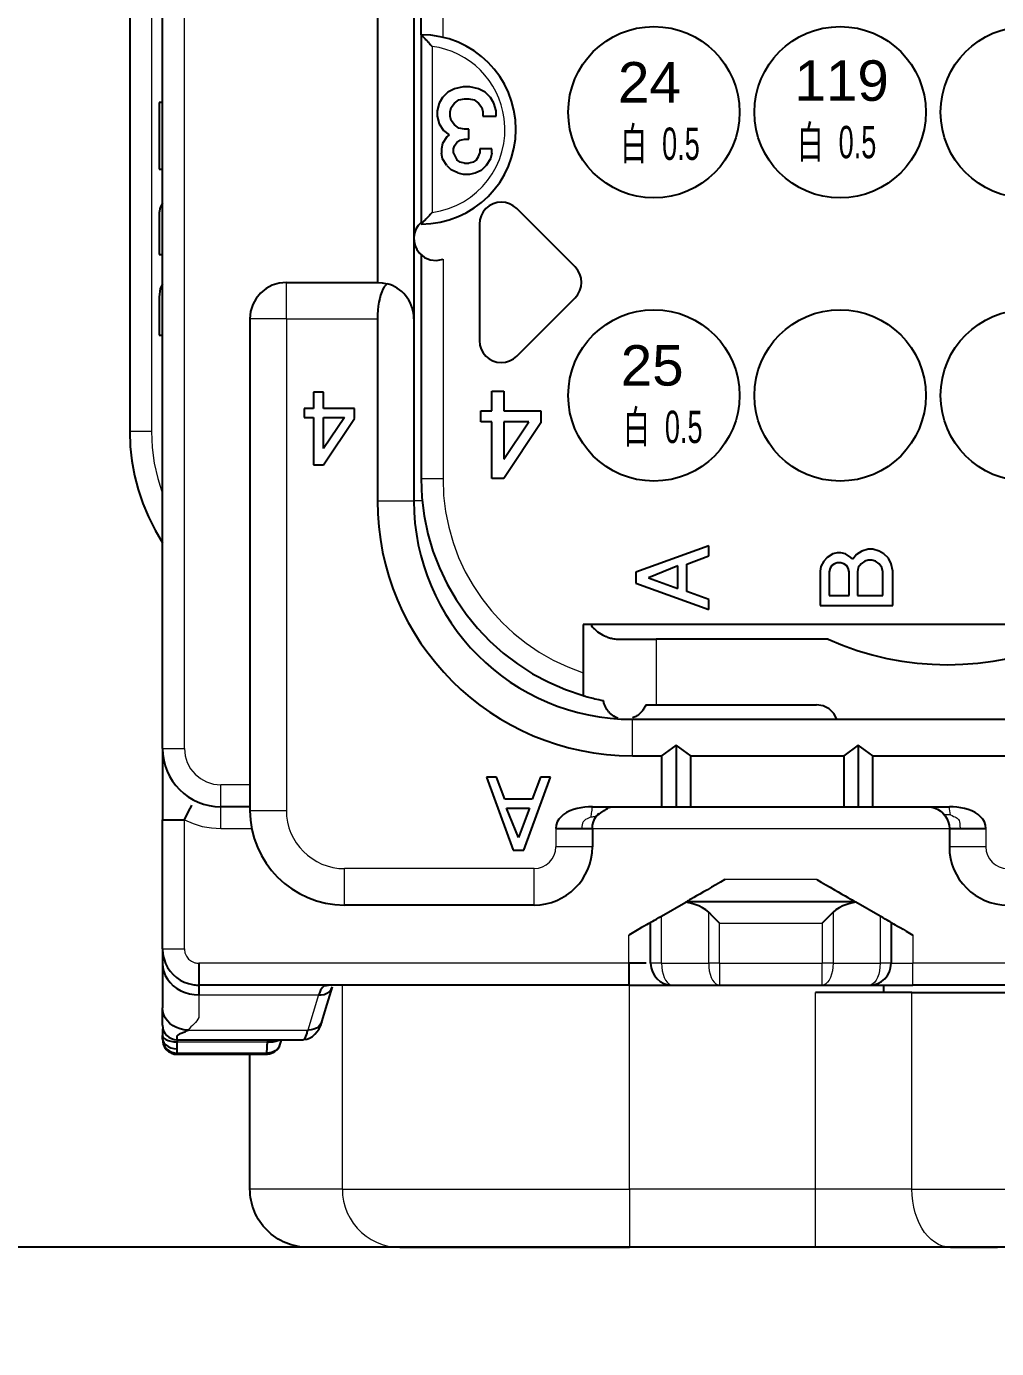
# Model space of a CAD drawing. Header units: millimetres. Extents: x 62 to 1873, y 998 to 1938.
# Drawn here: x 297.61 to 321.58, y 1749.59 to 1782.26 of the extents above; entities that cross this region are included whole.
import ezdxf

# ---------------------------------------------------------------- set-up
doc = ezdxf.new("R2010")
doc.units = ezdxf.units.MM
doc.layers.add('AM60', color=3, linetype='Continuous', lineweight=25)
doc.layers.add('AM_6', color=3, linetype='Continuous', lineweight=25)
doc.layers.add('线色线径', color=1, linetype='Continuous')
doc.styles.get("Standard").update_dxf_attribs({"font": 'arial.ttf'})
doc.dimstyles.new('ISO-25', dxfattribs={"dimtxt": 2.5, "dimasz": 2.5, "dimexe": 1.25, "dimexo": 0.625, "dimtad": 1, "dimtxsty": 'Standard', "dimcen": 2.5, "dimadec": 0, "dimazin": 0, "dimtfac": 1, "dimtmove": 0, "dimatfit": 3, "dimfxl": 1, "dimarcsym": 0})

# ---------------------------------------------------------------- blocks, each defined once
blk = doc.blocks.new('*U15')
blk.add_circle((0, 0), 2.117)
blk = doc.blocks.new('*U16')
at = {"layer": 'AM_6', "color": 0, "linetype": 'ByBlock', "lineweight": -2, "transparency": 16777216}
for p in [(0, 21), (4.6, 21), (9.2, 21), (13.8, 21), (18.4, 21), (23, 21), (0, 14), (4.6, 14), (9.2, 14), (13.8, 14), (18.4, 14), (23, 14), (0, 7), (4.6, 7), (9.2, 7), (13.8, 7), (18.4, 7), (23, 7), (0, 0), (4.6, 0), (9.2, 0), (13.8, 0), (18.4, 0), (23, 0)]:
    blk.add_blockref('*U15', p, dxfattribs=at)
blk = doc.blocks.new('A$C4F331E43')
at = {"layer": 'AM_6', "lineweight": 25}
for points in [[(0.81, 12.33), (0.81, 50.49)], [(0, 42.66), (0, 20.16)], [(7.2, 29.97), (7.2, 32.13)], [(7.02, 31.77), (7.02, 22.95)], [(6.12, 30.87), (6.12, 23.85)], [(7.2, 25.29), (7.439, 25.302), (7.672, 25.338), (7.896, 25.395), (8.111, 25.474), (8.315, 25.572), (8.508, 25.69), (8.688, 25.824), (8.855, 25.975), (9.006, 26.142), (9.14, 26.322), (9.258, 26.515), (9.356, 26.719), (9.435, 26.934), (9.492, 27.158), (9.528, 27.391), (9.54, 27.63), (9.528, 27.869), (9.492, 28.102), (9.435, 28.326), (9.356, 28.541), (9.258, 28.745), (9.14, 28.938), (9.006, 29.118), (8.855, 29.285), (8.688, 29.436), (8.508, 29.57), (8.315, 29.688), (8.111, 29.786), (7.896, 29.865), (7.672, 29.922), (7.439, 29.958), (7.2, 29.97)], [(7.2, 29.97), (7.208, 29.962), (7.217, 29.953), (7.23, 29.94), (7.237, 29.933), (7.244, 29.925), (7.253, 29.917), (7.261, 29.908), (7.27, 29.899), (7.279, 29.889), (7.289, 29.879), (7.299, 29.869), (7.319, 29.848), (7.34, 29.826), (7.351, 29.814), (7.361, 29.803), (7.372, 29.791), (7.383, 29.779), (7.405, 29.756), (7.426, 29.731), (7.448, 29.707), (7.47, 29.682)], [(7.2, 29.97), (7.2, 25.29)], [(0.81, 28.293), (0.726, 28.293)], [(0.726, 28.293), (0.726, 26.645)], [(0.726, 26.645), (0.81, 26.645)], [(9.562, 25.672), (9.477, 25.741), (9.383, 25.79), (9.283, 25.82), (9.18, 25.83), (9.077, 25.82), (8.977, 25.79), (8.883, 25.741), (8.798, 25.672), (8.731, 25.59), (8.681, 25.497), (8.65, 25.396), (8.64, 25.29)], [(0.753, 25.7), (0.726, 25.565)], [(0.726, 25.565), (0.726, 24.54)], [(0.81, 25.814), (0.753, 25.7)], [(7.47, 25.578), (7.448, 25.553), (7.426, 25.529), (7.405, 25.504), (7.383, 25.481), (7.372, 25.469), (7.361, 25.457), (7.351, 25.446), (7.34, 25.434), (7.319, 25.412), (7.299, 25.391), (7.289, 25.381), (7.279, 25.371), (7.27, 25.361), (7.261, 25.352), (7.253, 25.343), (7.244, 25.335), (7.237, 25.327), (7.23, 25.32), (7.217, 25.307), (7.208, 25.298), (7.201, 25.291)], [(11.002, 24.232), (9.562, 25.672)], [(7.2, 25.332), (7.126, 25.252), (7.072, 25.161), (7.036, 25.062), (7.021, 24.96), (7.025, 24.857), (7.049, 24.755), (7.093, 24.658), (7.157, 24.57), (7.281, 24.468), (7.426, 24.407), (7.582, 24.39), (7.74, 24.421)], [(8.64, 25.29), (8.64, 22.41)], [(0.726, 24.54), (0.81, 24.54)], [(7.2, 24.528), (7.2, 18.99)], [(11.002, 23.468), (11.071, 23.553), (11.12, 23.647), (11.15, 23.747), (11.16, 23.85), (11.15, 23.953), (11.12, 24.053), (11.071, 24.147), (11.002, 24.232)], [(0.753, 23.702), (0.726, 23.486)], [(0.81, 23.816), (0.753, 23.702)], [(3.87, 23.85), (3.689, 23.832), (3.52, 23.779), (3.367, 23.696), (3.234, 23.586), (3.124, 23.453), (3.041, 23.3), (2.988, 23.131), (2.97, 22.95)], [(3.87, 23.85), (6.12, 23.85)], [(6.12, 23.85), (6.241, 23.842), (6.36, 23.817)], [(6.36, 23.817), (6.324, 23.783), (6.289, 23.737), (6.256, 23.68), (6.226, 23.613), (6.199, 23.536), (6.176, 23.452), (6.156, 23.36), (6.14, 23.263), (6.129, 23.161), (6.122, 23.056), (6.12, 22.95)], [(7.02, 22.95), (7.017, 23.019), (7.009, 23.087), (6.996, 23.155), (6.978, 23.221), (6.955, 23.286), (6.927, 23.349), (6.894, 23.409), (6.857, 23.467), (6.815, 23.522), (6.769, 23.573), (6.72, 23.621), (6.667, 23.665), (6.61, 23.705), (6.551, 23.74), (6.49, 23.771), (6.426, 23.796), (6.36, 23.817)], [(0.726, 23.486), (0.726, 22.541)], [(9.562, 22.028), (11.002, 23.468)], [(2.97, 22.95), (2.97, 10.8)], [(6.12, 22.95), (6.12, 18.45)], [(7.02, 22.95), (7.02, 18.45)], [(0.726, 22.541), (0.81, 22.541)], [(8.64, 22.41), (8.651, 22.301), (8.682, 22.2), (8.732, 22.108), (8.798, 22.028), (8.878, 21.962), (8.97, 21.912), (9.071, 21.881), (9.18, 21.87), (9.286, 21.88), (9.387, 21.911), (9.48, 21.961), (9.562, 22.028)], [(4.539, 21.137), (4.539, 20.732)], [(4.787, 21.137), (4.539, 21.137)], [(4.787, 20.732), (4.787, 21.137)], [(4.539, 20.732), (4.314, 20.732)], [(4.314, 20.732), (4.314, 20.507)], [(5.552, 20.732), (4.787, 20.732)], [(5.552, 20.485), (5.552, 20.732)], [(4.314, 20.507), (4.539, 20.507)], [(4.539, 20.507), (4.539, 19.337)], [(4.787, 20.507), (5.304, 20.507)], [(4.787, 19.742), (4.787, 20.507)], [(5.304, 20.507), (4.787, 19.742)], [(4.787, 19.337), (5.552, 20.485)], [(0, 20.16), (0.013, 19.796), (0.052, 19.435), (0.117, 19.079), (0.207, 18.729), (0.322, 18.387), (0.462, 18.053), (0.625, 17.729), (0.812, 17.416)], [(4.539, 19.337), (4.787, 19.337)], [(7.2, 18.99), (7.219, 18.53), (7.275, 18.078), (7.366, 17.637), (7.492, 17.208), (7.651, 16.792), (7.841, 16.393), (8.062, 16.01), (8.312, 15.647), (8.59, 15.305), (8.894, 14.985), (9.224, 14.689), (9.577, 14.42), (9.954, 14.178), (10.351, 13.966), (10.769, 13.785), (11.205, 13.637)], [(6.12, 18.45), (6.128, 18.126), (6.153, 17.806), (6.193, 17.491), (6.248, 17.18), (6.318, 16.876), (6.403, 16.577), (6.502, 16.284), (6.615, 15.998), (6.741, 15.719), (6.88, 15.447), (7.032, 15.183), (7.196, 14.928), (7.372, 14.681), (7.559, 14.443), (7.757, 14.214), (7.965, 13.995), (8.184, 13.787), (8.413, 13.589), (8.651, 13.402), (8.898, 13.226), (9.153, 13.062), (9.417, 12.91), (9.689, 12.771), (9.968, 12.645), (10.254, 12.532), (10.547, 12.433), (10.846, 12.348), (11.15, 12.278), (11.461, 12.223), (11.776, 12.183), (12.096, 12.158), (12.42, 12.15)], [(7.02, 18.45), (7.027, 18.172), (7.048, 17.898), (7.082, 17.628), (7.13, 17.362), (7.19, 17.1), (7.263, 16.844), (7.348, 16.593), (7.444, 16.348), (7.553, 16.109), (7.672, 15.876), (7.802, 15.65), (7.942, 15.431), (8.093, 15.219), (8.253, 15.015), (8.423, 14.819), (8.602, 14.632), (8.789, 14.453), (8.985, 14.283), (9.189, 14.123), (9.401, 13.972), (9.62, 13.832), (9.846, 13.702), (10.079, 13.583), (10.318, 13.474), (10.563, 13.378), (10.814, 13.293), (11.07, 13.22), (11.332, 13.16), (11.598, 13.112), (11.868, 13.078), (12.142, 13.057), (12.42, 13.05)], [(11.205, 15.39), (11.205, 14.202)], [(24.03, 15.39), (11.205, 15.39)], [(11.398, 15.39), (11.398, 15.374)], [(11.398, 15.374), (11.426, 15.34), (11.456, 15.307), (11.472, 15.291), (11.488, 15.275), (11.505, 15.259), (11.522, 15.244), (11.559, 15.215), (11.598, 15.186), (11.639, 15.16), (11.682, 15.135), (11.728, 15.113), (11.775, 15.093), (11.8, 15.083), (11.825, 15.075), (11.851, 15.067), (11.877, 15.059), (11.904, 15.053), (11.931, 15.047), (11.959, 15.042), (11.988, 15.038), (12.016, 15.034), (12.046, 15.032), (12.075, 15.031), (12.105, 15.03)], [(12.105, 15.03), (12.273, 15.03), (12.449, 15.03), (12.631, 15.03), (12.817, 15.03), (13.005, 15.03)], [(17.26, 15.03), (13.005, 15.03)], [(17.26, 15.03), (17.614, 14.882), (17.974, 14.754), (18.339, 14.646), (18.707, 14.557), (19.079, 14.489), (19.453, 14.439), (19.829, 14.41), (20.205, 14.4), (20.581, 14.41), (20.957, 14.439), (21.331, 14.489), (21.703, 14.557), (22.072, 14.646), (22.436, 14.754), (22.796, 14.882), (23.15, 15.03)], [(11.205, 14.202), (11.205, 14.175), (11.205, 14.148), (11.205, 14.121), (11.205, 14.094), (11.205, 14.068), (11.205, 14.041), (11.205, 14.015), (11.205, 13.99), (11.205, 13.965), (11.205, 13.94), (11.205, 13.916), (11.205, 13.893), (11.205, 13.87), (11.205, 13.848), (11.205, 13.827), (11.205, 13.807), (11.205, 13.788), (11.205, 13.769), (11.205, 13.752), (11.205, 13.735), (11.205, 13.72), (11.205, 13.706), (11.205, 13.693), (11.205, 13.682), (11.205, 13.671), (11.205, 13.662), (11.205, 13.655), (11.205, 13.643)], [(11.205, 13.637), (11.213, 13.634), (11.224, 13.631), (11.238, 13.627), (11.247, 13.625), (11.257, 13.622), (11.267, 13.619), (11.279, 13.616), (11.305, 13.608), (11.336, 13.6), (11.369, 13.591), (11.407, 13.582), (11.448, 13.571), (11.493, 13.56), (11.542, 13.549), (11.593, 13.538), (11.648, 13.526), (11.705, 13.514)], [(12.069, 13.078), (12.037, 13.089), (12.018, 13.098), (12, 13.106), (11.963, 13.126), (11.928, 13.149), (11.895, 13.174), (11.864, 13.202), (11.851, 13.216), (11.838, 13.229), (11.826, 13.244), (11.814, 13.259), (11.791, 13.29), (11.77, 13.324), (11.752, 13.359), (11.736, 13.396), (11.729, 13.416), (11.723, 13.436), (11.717, 13.456), (11.712, 13.477), (11.708, 13.496), (11.705, 13.514)], [(12.749, 13.41), (12.741, 13.387), (12.731, 13.365), (12.72, 13.343), (12.709, 13.322), (12.696, 13.301), (12.683, 13.281), (12.669, 13.262), (12.654, 13.243), (12.638, 13.225), (12.621, 13.208), (12.604, 13.191), (12.586, 13.175), (12.567, 13.16), (12.548, 13.146), (12.528, 13.133), (12.508, 13.121), (12.487, 13.11), (12.466, 13.1), (12.425, 13.083)], [(12.749, 13.41), (12.877, 13.41), (13.005, 13.41)], [(13.005, 13.41), (16.965, 13.41)], [(17.474, 13.05), (17.395, 13.197), (17.277, 13.311), (17.13, 13.384), (16.965, 13.41)], [(12.42, 13.05), (50.04, 13.05)], [(0.81, 12.33), (0.817, 12.183), (0.839, 12.04), (0.875, 11.902), (0.923, 11.769), (0.984, 11.644), (1.056, 11.525), (1.139, 11.414), (1.232, 11.312), (1.334, 11.219), (1.445, 11.136), (1.564, 11.064), (1.689, 11.003), (1.822, 10.955), (1.96, 10.919), (2.103, 10.897), (2.25, 10.89)], [(0.81, 12.33), (0.81, 12.321), (0.81, 12.295), (0.81, 12.253), (0.81, 12.196), (0.81, 12.125), (0.81, 12.043), (0.81, 11.95), (0.81, 11.847), (0.81, 11.735), (0.81, 11.617), (0.81, 11.493), (0.81, 11.364), (0.81, 11.232), (0.81, 11.098), (0.81, 10.963), (0.81, 10.829), (0.81, 10.696), (0.81, 10.566)], [(12.42, 12.15), (13.14, 12.15)], [(13.5, 12.412), (13.14, 12.15)], [(13.14, 12.15), (13.14, 10.89)], [(13.86, 12.15), (13.5, 12.412)], [(13.5, 12.412), (13.5, 10.89)], [(13.86, 12.15), (17.64, 12.15)], [(13.86, 10.89), (13.86, 12.15)], [(18, 12.412), (17.64, 12.15)], [(17.64, 12.15), (17.64, 10.89)], [(18.36, 12.15), (18, 12.412)], [(18, 12.412), (18, 10.89)], [(18.36, 10.89), (18.36, 12.15)], [(18.36, 12.15), (26.64, 12.15)], [(9.065, 11.618), (8.817, 11.618)], [(8.817, 11.618), (9.47, 9.818)], [(9.267, 11.078), (9.065, 11.618)], [(9.74, 9.818), (10.392, 11.618)], [(10.145, 11.618), (9.942, 11.078)], [(10.392, 11.618), (10.145, 11.618)], [(1.35, 10.566), (1.388, 10.642), (1.426, 10.715), (1.461, 10.785), (1.494, 10.849), (1.524, 10.906), (1.536, 10.931)], [(1.591, 11.039), (1.595, 11.047)], [(2.97, 10.89), (2.25, 10.89)], [(2.97, 10.8), (2.982, 10.561), (3.018, 10.328), (3.075, 10.104), (3.154, 9.889), (3.252, 9.685), (3.37, 9.492), (3.504, 9.312), (3.655, 9.145), (3.822, 8.994), (4.002, 8.86), (4.195, 8.742), (4.399, 8.644), (4.614, 8.565), (4.838, 8.508), (5.071, 8.472), (5.31, 8.46)], [(9.942, 11.078), (9.267, 11.078)], [(9.312, 10.853), (9.875, 10.853)], [(9.605, 10.133), (9.312, 10.853)], [(9.875, 10.853), (9.605, 10.133)], [(11.43, 10.89), (11.338, 10.887), (11.244, 10.879), (11.149, 10.865), (11.055, 10.845), (10.963, 10.818), (10.876, 10.785), (10.794, 10.745), (10.721, 10.698), (10.657, 10.644), (10.604, 10.582), (10.564, 10.513), (10.539, 10.436), (10.53, 10.35)], [(11.43, 10.89), (13.14, 10.89)], [(11.553, 10.676), (11.636, 10.737), (11.722, 10.796), (11.74, 10.807), (11.758, 10.819), (11.772, 10.828), (11.787, 10.836), (11.799, 10.843), (11.809, 10.848), (11.816, 10.851)], [(11.783, 10.857), (11.875, 10.882), (11.97, 10.89)], [(13.14, 10.89), (13.5, 10.89)], [(13.5, 10.89), (13.86, 10.89)], [(13.86, 10.89), (17.64, 10.89)], [(17.64, 10.89), (18, 10.89)], [(18, 10.89), (18.36, 10.89)], [(18.36, 10.89), (20.25, 10.89)], [(19.71, 10.89), (19.794, 10.883), (19.877, 10.864), (19.955, 10.831), (20.027, 10.787), (20.092, 10.732)], [(21.15, 10.35), (21.141, 10.436), (21.116, 10.513), (21.076, 10.582), (21.023, 10.644), (20.959, 10.698), (20.886, 10.745), (20.804, 10.785), (20.717, 10.818), (20.625, 10.845), (20.531, 10.865), (20.436, 10.879), (20.342, 10.887), (20.25, 10.89)], [(0.81, 10.566), (0.834, 10.566), (0.865, 10.566), (0.911, 10.566), (0.948, 10.566), (0.99, 10.566), (1.036, 10.566), (1.112, 10.566), (1.191, 10.566), (1.272, 10.566), (1.35, 10.566)], [(0.81, 7.38), (0.81, 10.566)], [(11.43, 10.35), (11.437, 10.434), (11.456, 10.517), (11.489, 10.595), (11.533, 10.667), (11.588, 10.732)], [(20.092, 10.732), (20.147, 10.667), (20.191, 10.595), (20.224, 10.517), (20.243, 10.434), (20.25, 10.35)], [(10.53, 10.35), (10.631, 10.35), (10.73, 10.35), (10.827, 10.35), (10.921, 10.35), (11.009, 10.35), (11.091, 10.35), (11.166, 10.35)], [(11.166, 10.35), (11.234, 10.35), (11.292, 10.35), (11.341, 10.35), (11.379, 10.35), (11.407, 10.35), (11.424, 10.35)], [(11.43, 10.35), (11.43, 9.9)], [(20.25, 10.35), (20.273, 10.35), (20.3, 10.35), (20.339, 10.35), (20.388, 10.35), (20.446, 10.35), (20.514, 10.35)], [(20.25, 10.35), (20.25, 9.9)], [(20.514, 10.35), (20.589, 10.35), (20.671, 10.35), (20.76, 10.35), (20.853, 10.35), (20.95, 10.35), (21.049, 10.35), (21.15, 10.35)], [(9.47, 9.818), (9.74, 9.818)], [(9.99, 8.46), (10.137, 8.467), (10.28, 8.489), (10.418, 8.525), (10.551, 8.573), (10.676, 8.634), (10.795, 8.706), (10.906, 8.789), (11.008, 8.882), (11.101, 8.984), (11.184, 9.095), (11.256, 9.214), (11.317, 9.339), (11.365, 9.472), (11.401, 9.61), (11.423, 9.753), (11.43, 9.9)], [(20.25, 9.9), (20.257, 9.753), (20.279, 9.61), (20.315, 9.472), (20.363, 9.339), (20.424, 9.214), (20.496, 9.095), (20.579, 8.984), (20.672, 8.882), (20.774, 8.789), (20.885, 8.706), (21.004, 8.634), (21.13, 8.573), (21.262, 8.525), (21.4, 8.489), (21.543, 8.467), (21.69, 8.46)], [(14.705, 9.09), (14.593, 9.025), (14.481, 8.961), (14.374, 8.899), (14.271, 8.839), (14.174, 8.783), (14.085, 8.732), (14.005, 8.686), (13.936, 8.646), (13.877, 8.612), (13.831, 8.585), (13.797, 8.566), (13.777, 8.554)], [(16.975, 9.09), (17.087, 9.025), (17.199, 8.961), (17.306, 8.899), (17.409, 8.839), (17.506, 8.783), (17.595, 8.732), (17.675, 8.686), (17.744, 8.646), (17.803, 8.612), (17.849, 8.585), (17.883, 8.566), (17.903, 8.554)], [(13.14, 8.186), (13.738, 8.531)], [(13.738, 8.531), (13.762, 8.545), (13.77, 8.55)], [(14.304, 8.28), (14.236, 8.339), (14.155, 8.392), (14.064, 8.438), (13.962, 8.477), (13.853, 8.509), (13.738, 8.531)], [(13.77, 8.55), (17.91, 8.55)], [(17.942, 8.531), (17.827, 8.509), (17.718, 8.477), (17.616, 8.438), (17.525, 8.392), (17.444, 8.339), (17.376, 8.28)], [(17.942, 8.531), (17.918, 8.545), (17.91, 8.55)], [(18.54, 8.186), (17.942, 8.531)], [(9.99, 8.46), (5.31, 8.46)], [(12.87, 8.03), (12.894, 8.044), (12.923, 8.061), (12.964, 8.085), (13.014, 8.114), (13.073, 8.148), (13.14, 8.186)], [(14.304, 8.28), (14.389, 8.195), (14.48, 8.104), (14.574, 8.01)], [(17.376, 8.28), (17.291, 8.195), (17.2, 8.104), (17.106, 8.01)], [(18.81, 8.03), (18.786, 8.044), (18.757, 8.061), (18.716, 8.085), (18.666, 8.114), (18.607, 8.148), (18.54, 8.186)], [(12.87, 8.03), (12.844, 8.015), (12.811, 7.996), (12.767, 7.971), (12.712, 7.939), (12.647, 7.902), (12.575, 7.86), (12.497, 7.815), (12.414, 7.767), (12.33, 7.719)], [(12.87, 7.02), (12.87, 8.03)], [(18.81, 8.03), (18.836, 8.015), (18.869, 7.996), (18.913, 7.971), (18.968, 7.939), (19.033, 7.902), (19.105, 7.86), (19.183, 7.815), (19.266, 7.767), (19.35, 7.719)], [(18.81, 8.03), (18.81, 7.02)], [(0.81, 7.38), (0.81, 7.352), (0.812, 7.324), (0.814, 7.295), (0.817, 7.267), (0.829, 7.194), (0.848, 7.122), (0.886, 7.018), (0.937, 6.919), (1, 6.827), (1.074, 6.744), (1.157, 6.67), (1.249, 6.607), (1.348, 6.556), (1.452, 6.518), (1.517, 6.501), (1.583, 6.489), (1.615, 6.485), (1.646, 6.482), (1.678, 6.481), (1.71, 6.48)], [(0.81, 7.38), (0.81, 7.359), (0.81, 7.33), (0.81, 7.288), (0.81, 7.234), (0.81, 7.168), (0.81, 7.091), (0.81, 7.056), (0.81, 7.018)], [(0.81, 7.018), (0.81, 6.758), (0.81, 6.498), (0.81, 6.451), (0.81, 6.396), (0.81, 6.335), (0.81, 6.268), (0.81, 6.198), (0.81, 6.126), (0.81, 6.054), (0.81, 5.984), (0.81, 5.917)], [(0.81, 7.018), (0.818, 6.917), (0.841, 6.817), (0.879, 6.72), (0.931, 6.629), (0.996, 6.544), (1.074, 6.467), (1.162, 6.4), (1.26, 6.343), (1.366, 6.298), (1.477, 6.265), (1.593, 6.246), (1.71, 6.239)], [(1.71, 7.02), (1.71, 6.942), (1.71, 6.861), (1.71, 6.782), (1.71, 6.706), (1.71, 6.638), (1.71, 6.581), (1.71, 6.535), (1.71, 6.504), (1.71, 6.486)], [(12.33, 7.02), (12.33, 6.942), (12.33, 6.861), (12.33, 6.782), (12.33, 6.706), (12.33, 6.66), (12.33, 6.618), (12.33, 6.581), (12.33, 6.535), (12.33, 6.504), (12.33, 6.486)], [(12.76, 7.02), (12.712, 7.02), (12.647, 7.02), (12.575, 7.02), (12.497, 7.02), (12.414, 7.02), (12.33, 7.02)], [(12.87, 7.02), (12.881, 6.911), (12.912, 6.81), (12.962, 6.718), (13.028, 6.638), (13.108, 6.572), (13.2, 6.522), (13.301, 6.491), (13.41, 6.48)], [(18.27, 6.48), (18.379, 6.491), (18.48, 6.522), (18.572, 6.572), (18.652, 6.638), (18.718, 6.718), (18.768, 6.81), (18.799, 6.911), (18.81, 7.02)], [(12.33, 6.48), (1.71, 6.48)], [(1.71, 6.477), (1.71, 6.419), (1.71, 6.362), (1.71, 6.287), (1.71, 6.264), (1.71, 6.239)], [(4.816, 6.469), (4.806, 6.464), (4.796, 6.456), (4.785, 6.447), (4.762, 6.422), (4.739, 6.391), (4.717, 6.352), (4.695, 6.307), (4.686, 6.285), (4.676, 6.262), (4.672, 6.251), (4.667, 6.239)], [(4.667, 6.239), (4.734, 6.239), (4.803, 6.252), (4.869, 6.279), (4.928, 6.318), (4.974, 6.369), (5.005, 6.426)], [(4.745, 5.572), (4.878, 6.006), (5.01, 6.44)], [(4.865, 6.48), (4.852, 6.479), (4.843, 6.478), (4.834, 6.476), (4.827, 6.474), (4.816, 6.469)], [(4.816, 6.469), (4.863, 6.471), (4.909, 6.48)], [(12.33, 6.48), (12.442, 6.48), (12.552, 6.48), (12.659, 6.48), (12.763, 6.48), (12.861, 6.48), (12.954, 6.48), (13.041, 6.48), (13.121, 6.48), (13.193, 6.48), (13.256, 6.48), (13.309, 6.48), (13.352, 6.48), (13.384, 6.48), (13.403, 6.48)], [(13.41, 6.48), (14.574, 6.48)], [(14.574, 6.48), (17.106, 6.48)], [(19.324, 6.3), (19.142, 6.3), (18.95, 6.3), (18.749, 6.3), (18.541, 6.3), (18.326, 6.3), (18.104, 6.3), (17.878, 6.3), (17.648, 6.3), (17.415, 6.3), (17.179, 6.3), (16.943, 6.3)], [(17.106, 6.48), (18.27, 6.48)], [(18.27, 6.48), (18.278, 6.48), (18.301, 6.48), (18.34, 6.48), (18.394, 6.48), (18.461, 6.48), (18.542, 6.48), (18.634, 6.48), (18.736, 6.48), (18.848, 6.48), (18.967, 6.48), (19.092, 6.48), (19.22, 6.48), (19.35, 6.48)], [(18.63, 6.3), (18.63, 6.48)], [(19.324, 6.3), (19.748, 6.3), (20.183, 6.3), (20.629, 6.3), (21.085, 6.3), (21.55, 6.3), (22.025, 6.3), (22.509, 6.3), (23.001, 6.3)], [(26.37, 6.48), (19.35, 6.48)], [(0.81, 5.49), (0.81, 5.505), (0.81, 5.539), (0.81, 5.549), (0.81, 5.561), (0.81, 5.57), (0.81, 5.582), (0.81, 5.598), (0.81, 5.616), (0.81, 5.636), (0.81, 5.658), (0.81, 5.682), (0.81, 5.707), (0.81, 5.733), (0.81, 5.76), (0.81, 5.787), (0.81, 5.814), (0.81, 5.841), (0.81, 5.867), (0.81, 5.893), (0.81, 5.917)], [(1.44, 5.371), (1.341, 5.378), (1.245, 5.398), (1.154, 5.431), (1.07, 5.475), (0.995, 5.531), (0.93, 5.596), (0.879, 5.669), (0.841, 5.748), (0.818, 5.831), (0.81, 5.917)], [(4.292, 5.134), (4.372, 5.146), (4.444, 5.171), (4.515, 5.213), (4.576, 5.265), (4.635, 5.331), (4.683, 5.404), (4.72, 5.484), (4.745, 5.572)], [(4.745, 5.572), (4.716, 5.512), (4.673, 5.46), (4.617, 5.418), (4.551, 5.388), (4.479, 5.373), (4.402, 5.371)], [(0.81, 5.49), (0.817, 5.417), (0.838, 5.35), (0.871, 5.289), (0.915, 5.235), (0.969, 5.191), (1.03, 5.158), (1.097, 5.137), (1.17, 5.13)], [(0.81, 5.399), (0.81, 5.377), (0.81, 5.33), (0.81, 5.282), (0.81, 5.258), (0.81, 5.233)], [(0.81, 5.175), (0.81, 5.192), (0.81, 5.211), (0.81, 5.222), (0.81, 5.233)], [(0.81, 5.233), (0.819, 5.199), (0.846, 5.166), (0.889, 5.137), (0.946, 5.112), (1.014, 5.094), (1.09, 5.082), (1.17, 5.079)], [(1.17, 5.13), (1.17, 5.141), (1.17, 5.161), (1.17, 5.191), (1.17, 5.204), (1.17, 5.218), (1.172, 5.228), (1.178, 5.237), (1.187, 5.246), (1.199, 5.255), (1.214, 5.264), (1.231, 5.273), (1.25, 5.282), (1.27, 5.291), (1.292, 5.3), (1.314, 5.309), (1.336, 5.318), (1.359, 5.328), (1.381, 5.338), (1.402, 5.349), (1.422, 5.36), (1.44, 5.371)], [(4.275, 5.13), (4.283, 5.131), (4.296, 5.136), (4.309, 5.146), (4.331, 5.173), (4.352, 5.213), (4.367, 5.251), (4.382, 5.295), (4.388, 5.318), (4.395, 5.343), (4.399, 5.357), (4.402, 5.371)], [(0.81, 5.143), (0.81, 5.161), (0.81, 5.175)], [(0.81, 5.175), (0.819, 5.115), (0.846, 5.058), (0.889, 5.007), (0.946, 4.964), (1.014, 4.932), (1.09, 4.912), (1.17, 4.905)], [(0.81, 5.149), (0.814, 5.081), (0.83, 5.015), (0.842, 4.983), (0.857, 4.951), (0.877, 4.922), (0.9, 4.893), (0.926, 4.866), (0.956, 4.841), (0.989, 4.82), (1.024, 4.802), (1.06, 4.788), (1.097, 4.778), (1.133, 4.772), (1.17, 4.77)], [(0.81, 5.143), (0.816, 5.08), (0.835, 5.015), (0.869, 4.954), (0.915, 4.898), (0.973, 4.854), (1.038, 4.821), (1.105, 4.803), (1.17, 4.797)], [(1.17, 5.133), (1.17, 5.12), (1.17, 5.1), (1.17, 5.079)], [(1.17, 5.13), (4.275, 5.13)], [(1.17, 4.905), (1.17, 4.956), (1.17, 5.012), (1.17, 5.045), (1.17, 5.079)], [(1.17, 4.797), (1.17, 4.808), (1.17, 4.816), (1.17, 4.823), (1.17, 4.862), (1.17, 4.905)], [(3.363, 4.77), (3.408, 4.773), (3.453, 4.781), (3.499, 4.795), (3.544, 4.815), (3.587, 4.843), (3.627, 4.876), (3.663, 4.915), (3.694, 4.959)], [(3.385, 4.797), (3.386, 4.808), (3.387, 4.816), (3.387, 4.824), (3.39, 4.854), (3.393, 4.886), (3.396, 4.942), (3.399, 5.007), (3.401, 5.042), (3.402, 5.079)], [(3.7, 4.969), (3.656, 4.908), (3.597, 4.859), (3.529, 4.823), (3.456, 4.803), (3.385, 4.797)], [(3.407, 5.133), (3.406, 5.123), (3.404, 5.101), (3.402, 5.079)], [(3.402, 5.079), (3.474, 5.077), (3.543, 5.081), (3.606, 5.092), (3.661, 5.109), (3.706, 5.13)], [(3.701, 4.97), (3.711, 4.993), (3.721, 5.018), (3.729, 5.044), (3.736, 5.072), (3.749, 5.13)], [(1.17, 4.797), (3.385, 4.797)], [(1.17, 4.77), (1.17, 4.784), (1.17, 4.791)], [(1.17, 4.77), (3.364, 4.77)], [(2.97, 1.44), (2.97, 4.77)], [(3.363, 4.77), (3.373, 4.774), (3.381, 4.784), (3.383, 4.791)], [(4.41, 0), (4.34, 0.002), (4.27, 0.007), (4.199, 0.016), (4.13, 0.028), (4.06, 0.043), (3.992, 0.062), (3.925, 0.084), (3.86, 0.109), (3.795, 0.138), (3.732, 0.169), (3.671, 0.204), (3.612, 0.242), (3.554, 0.282), (3.498, 0.325), (3.445, 0.371), (3.394, 0.42), (3.345, 0.471), (3.299, 0.524), (3.255, 0.58), (3.214, 0.638), (3.176, 0.698), (3.141, 0.76), (3.109, 0.823), (3.08, 0.887), (3.055, 0.953), (3.033, 1.02), (3.013, 1.089), (2.998, 1.158), (2.986, 1.228), (2.977, 1.299), (2.972, 1.369), (2.97, 1.44)], [(6.672, 0), (4.41, 0)], [(6.672, 0), (6.731, 0), (6.805, 0), (6.894, 0), (6.998, 0), (7.116, 0), (7.248, 0), (7.393, 0), (7.552, 0), (7.724, 0), (7.908, 0), (8.104, 0), (8.311, 0), (8.529, 0), (8.757, 0), (8.995, 0), (9.241, 0), (9.496, 0), (9.759, 0), (10.029, 0), (10.304, 0), (10.585, 0), (10.871, 0), (11.161, 0), (11.454, 0), (11.749, 0), (12.046, 0), (12.344, 0)], [(16.943, 0), (12.344, 0)], [(20.277, 0), (20.061, 0), (19.837, 0), (19.603, 0), (19.361, 0), (19.111, 0), (18.855, 0), (18.593, 0), (18.326, 0), (18.055, 0), (17.78, 0), (17.502, 0), (17.223, 0), (16.943, 0)], [(20.277, 0), (20.656, 0), (21.044, 0), (21.442, 0)]]:
    blk.add_lwpolyline(points, dxfattribs=at)
at = {"layer": 'AM_6', "lineweight": 9}
for points in [[(1.35, 12.33), (1.35, 50.49)], [(0.54, 42.66), (0.54, 20.16)], [(7.74, 29.907), (7.74, 32.67)], [(7.47, 25.578), (7.678, 25.616), (7.878, 25.674), (8.068, 25.75), (8.248, 25.844), (8.416, 25.954), (8.571, 26.079), (8.714, 26.218), (8.842, 26.37), (8.955, 26.533), (9.053, 26.706), (9.133, 26.889), (9.196, 27.08), (9.24, 27.278), (9.265, 27.481), (9.269, 27.689), (9.252, 27.9), (9.222, 28.072), (9.179, 28.238), (9.122, 28.399), (9.053, 28.553), (8.972, 28.7), (8.88, 28.84), (8.777, 28.971), (8.664, 29.094), (8.541, 29.207), (8.41, 29.31), (8.27, 29.402), (8.123, 29.483), (7.969, 29.552), (7.808, 29.609), (7.642, 29.652), (7.47, 29.682)], [(7.47, 29.682), (7.47, 25.578)], [(7.74, 24.421), (7.74, 18.99)], [(3.87, 22.95), (3.87, 23.067), (3.87, 23.183), (3.87, 23.294), (3.87, 23.4), (3.87, 23.498), (3.87, 23.586), (3.87, 23.664), (3.87, 23.729), (3.87, 23.781), (3.87, 23.819), (3.87, 23.842), (3.87, 23.85)], [(3.87, 22.95), (3.753, 22.95), (3.637, 22.95), (3.526, 22.95), (3.42, 22.95), (3.322, 22.95), (3.234, 22.95), (3.156, 22.95), (3.091, 22.95), (3.039, 22.95), (3.001, 22.95), (2.978, 22.95), (2.97, 22.95)], [(3.87, 22.95), (3.87, 10.8)], [(3.87, 22.95), (6.12, 22.95)], [(0.54, 20.16), (0.514, 20.16), (0.487, 20.16), (0.461, 20.16), (0.435, 20.16), (0.409, 20.16), (0.383, 20.16), (0.358, 20.16), (0.333, 20.16), (0.309, 20.16), (0.285, 20.16), (0.262, 20.16), (0.24, 20.16), (0.218, 20.16), (0.197, 20.16), (0.177, 20.16), (0.158, 20.16), (0.14, 20.16), (0.123, 20.16), (0.106, 20.16), (0.091, 20.16), (0.077, 20.16), (0.064, 20.16), (0.052, 20.16), (0.041, 20.16), (0.032, 20.16), (0.023, 20.16), (0.01, 20.16), (0.003, 20.16)], [(0.54, 20.16), (0.557, 19.768), (0.608, 19.381), (0.692, 18.999), (0.81, 18.625)], [(7.74, 18.99), (7.646, 18.99), (7.555, 18.99), (7.47, 18.99), (7.393, 18.99), (7.326, 18.99), (7.272, 18.99), (7.233, 18.99), (7.208, 18.99), (7.2, 18.99)], [(7.74, 18.99), (7.756, 18.585), (7.804, 18.187), (7.883, 17.798), (7.991, 17.419), (8.127, 17.052), (8.291, 16.698), (8.482, 16.358), (8.697, 16.035), (8.937, 15.729), (9.2, 15.442), (9.485, 15.176), (9.791, 14.931), (10.117, 14.71), (10.462, 14.514), (10.825, 14.344), (11.205, 14.202)], [(6.12, 18.45), (7.02, 18.45)], [(7.226, 18.45), (7.124, 18.45), (7.02, 18.45)], [(13.005, 15.03), (13.005, 13.41)], [(12.42, 12.15), (12.42, 13.05)], [(0.81, 12.33), (0.818, 12.33), (0.843, 12.33), (0.882, 12.33), (0.936, 12.33), (1.003, 12.33), (1.08, 12.33), (1.165, 12.33), (1.256, 12.33), (1.35, 12.33)], [(1.35, 12.33), (1.368, 12.149), (1.421, 11.98), (1.504, 11.827), (1.614, 11.694), (1.747, 11.584), (1.9, 11.501), (2.069, 11.448), (2.25, 11.43)], [(2.25, 10.89), (2.25, 10.898), (2.25, 10.923), (2.25, 10.962), (2.25, 11.016), (2.25, 11.083), (2.25, 11.16), (2.25, 11.245), (2.25, 11.336), (2.25, 11.43)], [(2.97, 11.43), (2.25, 11.43)], [(2.25, 10.35), (2.25, 10.444), (2.25, 10.535), (2.25, 10.62), (2.25, 10.697), (2.25, 10.764), (2.25, 10.818), (2.25, 10.857), (2.25, 10.882), (2.25, 10.89)], [(2.97, 10.8), (2.978, 10.8), (3.001, 10.8), (3.039, 10.8), (3.091, 10.8), (3.156, 10.8), (3.234, 10.8), (3.322, 10.8), (3.42, 10.8), (3.526, 10.8), (3.637, 10.8), (3.753, 10.8), (3.87, 10.8)], [(3.87, 10.8), (3.877, 10.653), (3.899, 10.51), (3.935, 10.372), (3.983, 10.239), (4.044, 10.114), (4.116, 9.995), (4.199, 9.884), (4.292, 9.782), (4.394, 9.689), (4.505, 9.606), (4.624, 9.534), (4.749, 9.473), (4.882, 9.425), (5.02, 9.389), (5.163, 9.367), (5.31, 9.36)], [(11.401, 10.64), (11.403, 10.668), (11.407, 10.698), (11.412, 10.73), (11.418, 10.764), (11.424, 10.801), (11.428, 10.842), (11.43, 10.89)], [(20.279, 10.687), (20.274, 10.739), (20.265, 10.79), (20.255, 10.839), (20.25, 10.89)], [(1.35, 10.566), (1.564, 10.473), (1.787, 10.405), (2.017, 10.364), (2.25, 10.35)], [(1.35, 7.38), (1.35, 10.566)], [(11.401, 10.64), (11.35, 10.617), (11.304, 10.594), (11.264, 10.57), (11.231, 10.544), (11.205, 10.515), (11.186, 10.483), (11.175, 10.445), (11.168, 10.402), (11.166, 10.35)], [(11.401, 10.64), (11.433, 10.642), (11.462, 10.645), (11.488, 10.65), (11.511, 10.656), (11.531, 10.664), (11.548, 10.673), (11.561, 10.682)], [(20.279, 10.687), (20.219, 10.689), (20.17, 10.693), (20.134, 10.701), (20.109, 10.71), (20.096, 10.721), (20.092, 10.729)], [(20.279, 10.687), (20.318, 10.669), (20.354, 10.652), (20.387, 10.636), (20.416, 10.62), (20.442, 10.605), (20.463, 10.589), (20.48, 10.571), (20.494, 10.549), (20.503, 10.519), (20.509, 10.478), (20.512, 10.424), (20.514, 10.35)], [(2.25, 10.35), (3.014, 10.35)], [(10.53, 10.35), (10.53, 9.9)], [(11.43, 10.35), (20.25, 10.35)], [(21.15, 10.35), (21.15, 9.9)], [(9.99, 9.36), (10.099, 9.371), (10.2, 9.402), (10.292, 9.452), (10.372, 9.518), (10.438, 9.598), (10.488, 9.69), (10.519, 9.791), (10.53, 9.9)], [(11.43, 9.9), (11.422, 9.9), (11.399, 9.9), (11.362, 9.9), (11.309, 9.9), (11.244, 9.9), (11.166, 9.9), (11.078, 9.9), (10.98, 9.9), (10.874, 9.9), (10.763, 9.9), (10.647, 9.9), (10.53, 9.9)], [(21.15, 9.9), (21.033, 9.9), (20.917, 9.9), (20.806, 9.9), (20.7, 9.9), (20.602, 9.9), (20.514, 9.9), (20.436, 9.9), (20.371, 9.9), (20.319, 9.9), (20.281, 9.9), (20.258, 9.9), (20.25, 9.9)], [(21.15, 9.9), (21.161, 9.791), (21.192, 9.69), (21.242, 9.598), (21.308, 9.518), (21.388, 9.452), (21.48, 9.402), (21.581, 9.371), (21.69, 9.36)], [(5.31, 8.46), (5.31, 8.468), (5.31, 8.491), (5.31, 8.529), (5.31, 8.581), (5.31, 8.646), (5.31, 8.724), (5.31, 8.812), (5.31, 8.91), (5.31, 9.016), (5.31, 9.127), (5.31, 9.243), (5.31, 9.36)], [(9.99, 9.36), (5.31, 9.36)], [(9.99, 8.46), (9.99, 8.468), (9.99, 8.491), (9.99, 8.529), (9.99, 8.581), (9.99, 8.646), (9.99, 8.724), (9.99, 8.812), (9.99, 8.91), (9.99, 9.016), (9.99, 9.127), (9.99, 9.243), (9.99, 9.36)], [(16.975, 9.09), (14.705, 9.09)], [(13.14, 7.02), (13.14, 8.186)], [(14.304, 7.02), (14.304, 8.28)], [(17.376, 8.28), (17.376, 7.02)], [(18.54, 8.186), (18.54, 7.02)], [(14.574, 8.01), (17.106, 8.01)], [(14.574, 7.02), (14.574, 8.01)], [(17.106, 8.01), (17.106, 7.02)], [(12.33, 7.02), (12.33, 7.719)], [(19.35, 7.719), (19.35, 7.02)], [(0.81, 7.38), (0.834, 7.38), (0.865, 7.38), (0.911, 7.38), (0.968, 7.38), (1.036, 7.38), (1.112, 7.38), (1.191, 7.38), (1.272, 7.38), (1.35, 7.38)], [(1.35, 7.38), (1.35, 7.369), (1.351, 7.358), (1.352, 7.346), (1.353, 7.335), (1.358, 7.306), (1.365, 7.277), (1.401, 7.196), (1.455, 7.125), (1.526, 7.071), (1.607, 7.035), (1.633, 7.028), (1.659, 7.024), (1.672, 7.022), (1.685, 7.021), (1.697, 7.02), (1.71, 7.02)], [(12.33, 7.02), (1.71, 7.02)], [(13.14, 7.02), (13.063, 7.02), (12.996, 7.02), (12.942, 7.02), (12.903, 7.02), (12.878, 7.02), (12.87, 7.02)], [(13.14, 7.02), (13.144, 6.926), (13.156, 6.835), (13.176, 6.75), (13.203, 6.673), (13.236, 6.606), (13.275, 6.552), (13.318, 6.513), (13.363, 6.488), (13.41, 6.48)], [(13.14, 7.02), (14.304, 7.02)], [(14.574, 7.02), (14.48, 7.02), (14.389, 7.02), (14.304, 7.02)], [(14.304, 7.02), (14.308, 6.926), (14.32, 6.835), (14.34, 6.75), (14.367, 6.673), (14.4, 6.606), (14.439, 6.552), (14.481, 6.513), (14.527, 6.488), (14.574, 6.48)], [(14.574, 7.02), (14.574, 6.926), (14.574, 6.835), (14.574, 6.75), (14.574, 6.673), (14.574, 6.606), (14.574, 6.552), (14.574, 6.513), (14.574, 6.488), (14.574, 6.48)], [(14.574, 7.02), (17.106, 7.02)], [(17.376, 7.02), (17.291, 7.02), (17.2, 7.02), (17.106, 7.02)], [(17.106, 6.48), (17.106, 6.488), (17.106, 6.513), (17.106, 6.552), (17.106, 6.606), (17.106, 6.673), (17.106, 6.75), (17.106, 6.835), (17.106, 6.926), (17.106, 7.02)], [(17.376, 7.02), (17.372, 6.926), (17.36, 6.835), (17.34, 6.75), (17.313, 6.673), (17.28, 6.606), (17.241, 6.552), (17.199, 6.513), (17.153, 6.488), (17.106, 6.48)], [(17.376, 7.02), (18.54, 7.02)], [(18.54, 7.02), (18.536, 6.926), (18.524, 6.835), (18.504, 6.75), (18.477, 6.673), (18.444, 6.606), (18.405, 6.552), (18.362, 6.513), (18.317, 6.488), (18.27, 6.48)], [(18.81, 7.02), (18.802, 7.02), (18.777, 7.02), (18.738, 7.02), (18.684, 7.02), (18.617, 7.02), (18.54, 7.02)], [(18.81, 7.02), (18.818, 7.02), (18.843, 7.02), (18.882, 7.02), (18.936, 7.02), (19.003, 7.02), (19.08, 7.02), (19.165, 7.02), (19.256, 7.02), (19.35, 7.02)], [(19.35, 6.48), (19.35, 6.488), (19.35, 6.513), (19.35, 6.552), (19.35, 6.606), (19.35, 6.673), (19.35, 6.75), (19.35, 6.835), (19.35, 6.926), (19.35, 7.02)], [(26.37, 7.02), (19.35, 7.02)], [(1.71, 6.239), (1.71, 5.979), (1.71, 5.718), (1.704, 5.677), (1.686, 5.637), (1.66, 5.599), (1.627, 5.56), (1.59, 5.523), (1.55, 5.485), (1.511, 5.448), (1.473, 5.41), (1.44, 5.371)], [(1.71, 6.239), (4.667, 6.239)], [(4.667, 6.239), (4.402, 5.371)], [(5.253, 1.44), (5.253, 6.48)], [(12.344, 1.44), (12.344, 6.48)], [(16.943, 1.44), (16.943, 6.3)], [(19.324, 1.44), (19.324, 6.3)], [(1.44, 5.371), (4.402, 5.371)], [(1.17, 5.079), (3.402, 5.079)], [(5.253, 1.44), (2.97, 1.44)], [(5.253, 1.44), (5.261, 1.289), (5.284, 1.141), (5.323, 0.995), (5.376, 0.854), (5.443, 0.72), (5.524, 0.594), (5.618, 0.476), (5.723, 0.37), (5.838, 0.275), (5.963, 0.193), (6.095, 0.124), (6.233, 0.07), (6.377, 0.031), (6.523, 0.008), (6.672, 0)], [(5.253, 1.44), (5.319, 1.44), (5.4, 1.44), (5.496, 1.44), (5.607, 1.44), (5.733, 1.44), (5.873, 1.44), (6.027, 1.44), (6.194, 1.44), (6.375, 1.44), (6.569, 1.44), (6.775, 1.44), (6.993, 1.44), (7.223, 1.44), (7.464, 1.44), (7.716, 1.44), (7.978, 1.44), (8.249, 1.44), (8.529, 1.44), (8.817, 1.44), (9.113, 1.44), (9.416, 1.44), (9.725, 1.44), (10.04, 1.44), (10.36, 1.44), (10.684, 1.44), (11.011, 1.44), (11.342, 1.44), (11.675, 1.44), (12.009, 1.44), (12.344, 1.44)], [(12.344, 1.44), (12.344, 1.289), (12.344, 1.141), (12.344, 0.995), (12.344, 0.854), (12.344, 0.72), (12.344, 0.594), (12.344, 0.476), (12.344, 0.37), (12.344, 0.275), (12.344, 0.193), (12.344, 0.124), (12.344, 0.07), (12.344, 0.031), (12.344, 0.008), (12.344, 0)], [(16.943, 1.44), (12.344, 1.44)], [(16.943, 0), (16.943, 0.008), (16.943, 0.031), (16.943, 0.07), (16.943, 0.124), (16.943, 0.193), (16.943, 0.275), (16.943, 0.37), (16.943, 0.476), (16.943, 0.594), (16.943, 0.72), (16.943, 0.854), (16.943, 0.995), (16.943, 1.141), (16.943, 1.289), (16.943, 1.44)], [(19.324, 1.44), (19.142, 1.44), (18.95, 1.44), (18.749, 1.44), (18.541, 1.44), (18.326, 1.44), (18.104, 1.44), (17.878, 1.44), (17.648, 1.44), (17.415, 1.44), (17.179, 1.44), (16.943, 1.44)], [(19.324, 1.44), (19.719, 1.44), (20.124, 1.44), (20.538, 1.44), (20.961, 1.44), (21.393, 1.44), (21.833, 1.44)], [(20.277, 0), (20.177, 0.008), (20.079, 0.031), (19.982, 0.07), (19.889, 0.124), (19.8, 0.193), (19.717, 0.275), (19.639, 0.37), (19.569, 0.476), (19.506, 0.594), (19.452, 0.72), (19.406, 0.854), (19.371, 0.995), (19.345, 1.141), (19.329, 1.289), (19.324, 1.44)]]:
    blk.add_lwpolyline(points, dxfattribs=at)
at = {"layer": '线色线径', "lineweight": 25}
for points in [[(7.863, 28.551), (7.728, 28.416)], [(8.025, 28.632), (7.863, 28.551)], [(8.241, 28.686), (8.025, 28.632)], [(8.403, 28.686), (8.241, 28.686)], [(8.619, 28.632), (8.403, 28.686)], [(8.781, 28.551), (8.619, 28.632)], [(8.916, 28.416), (8.781, 28.551)], [(7.647, 28.281), (7.593, 28.092)], [(7.728, 28.416), (7.647, 28.281)], [(7.917, 28.065), (7.944, 28.173)], [(7.944, 28.173), (8.025, 28.281)], [(8.025, 28.281), (8.133, 28.362)], [(8.133, 28.362), (8.268, 28.389)], [(8.268, 28.389), (8.376, 28.389)], [(8.376, 28.389), (8.511, 28.362)], [(8.511, 28.362), (8.619, 28.281)], [(8.619, 28.281), (8.7, 28.173)], [(8.7, 28.173), (8.727, 28.065)], [(8.997, 28.281), (8.916, 28.416)], [(9.051, 28.092), (8.997, 28.281)], [(7.593, 28.092), (7.593, 27.957)], [(7.593, 27.957), (7.647, 27.768)], [(7.917, 27.957), (7.917, 28.065)], [(7.944, 27.849), (7.917, 27.957)], [(8.025, 27.741), (7.944, 27.849)], [(8.727, 28.065), (8.727, 27.957)], [(8.727, 27.957), (9.051, 27.957)], [(9.051, 27.957), (9.051, 28.092)], [(7.647, 27.768), (7.755, 27.606)], [(7.755, 27.606), (7.89, 27.498)], [(7.89, 27.498), (7.836, 27.444)], [(8.133, 27.66), (8.025, 27.741)], [(8.268, 27.633), (8.133, 27.66)], [(8.376, 27.633), (8.268, 27.633)], [(8.376, 27.39), (8.376, 27.633)], [(7.728, 27.282), (7.701, 27.147)], [(7.701, 27.147), (7.701, 27.039)], [(7.836, 27.444), (7.728, 27.282)], [(7.998, 27.147), (8.025, 27.228)], [(7.998, 27.039), (7.998, 27.147)], [(8.025, 27.228), (8.079, 27.309)], [(8.079, 27.309), (8.16, 27.363)], [(8.16, 27.363), (8.268, 27.39)], [(8.268, 27.39), (8.376, 27.39)], [(8.943, 27.147), (8.646, 27.147)], [(8.646, 27.147), (8.646, 27.039)], [(8.943, 27.039), (8.943, 27.147)], [(7.728, 26.904), (7.701, 27.039)], [(7.836, 26.742), (7.728, 26.904)], [(7.998, 27.039), (8.079, 26.877)], [(8.16, 26.823), (8.079, 26.877)], [(8.268, 26.796), (8.16, 26.823)], [(8.268, 26.796), (8.376, 26.796)], [(8.484, 26.823), (8.376, 26.796)], [(8.565, 26.877), (8.484, 26.823)], [(8.565, 26.877), (8.619, 26.958)], [(8.619, 26.958), (8.646, 27.039)], [(8.916, 26.904), (8.808, 26.742)], [(8.943, 27.039), (8.916, 26.904)], [(7.836, 26.742), (7.944, 26.634)], [(8.106, 26.553), (7.944, 26.634)], [(8.106, 26.553), (8.241, 26.526)], [(8.241, 26.526), (8.403, 26.526)], [(8.403, 26.526), (8.538, 26.553)], [(8.538, 26.553), (8.7, 26.634)], [(8.808, 26.742), (8.7, 26.634)], [(8.944, 20.672), (8.944, 21.158)], [(8.944, 21.158), (9.241, 21.158)], [(9.241, 21.158), (9.241, 20.672)], [(8.674, 20.402), (8.674, 20.672)], [(8.674, 20.672), (8.944, 20.672)], [(9.241, 20.672), (10.159, 20.672)], [(10.159, 20.672), (10.159, 20.375)], [(8.944, 20.402), (8.674, 20.402)], [(8.944, 18.998), (8.944, 20.402)], [(9.241, 19.484), (9.862, 20.402)], [(9.241, 20.402), (9.241, 19.484)], [(9.862, 20.402), (9.241, 20.402)], [(10.159, 20.375), (9.241, 18.998)], [(9.241, 18.998), (8.944, 18.998)], [(14.305, 17.338), (12.505, 16.685)], [(14.305, 17.09), (14.305, 17.338)], [(13.765, 16.888), (14.305, 17.09)], [(17.235, 17.052), (17.145, 16.962)], [(17.37, 17.142), (17.235, 17.052)], [(17.482, 17.165), (17.37, 17.142)], [(17.573, 17.165), (17.482, 17.165)], [(17.685, 17.142), (17.573, 17.165)], [(17.82, 17.052), (17.685, 17.142)], [(17.865, 17.007), (17.82, 17.052)], [(17.955, 17.12), (17.865, 17.007)], [(18.09, 17.21), (17.955, 17.12)], [(18.248, 17.255), (18.09, 17.21)], [(18.36, 17.255), (18.248, 17.255)], [(18.517, 17.21), (18.36, 17.255)], [(18.63, 17.142), (18.517, 17.21)], [(18.743, 17.03), (18.63, 17.142)], [(18.81, 16.895), (18.743, 17.03)], [(12.505, 16.685), (12.505, 16.415)], [(13.54, 16.843), (12.82, 16.55)], [(13.54, 16.28), (13.54, 16.843)], [(13.765, 16.213), (13.765, 16.888)], [(17.078, 16.827), (17.055, 16.715)], [(17.055, 16.715), (17.055, 15.86)], [(17.145, 16.962), (17.078, 16.827)], [(17.303, 16.782), (17.28, 16.692)], [(17.28, 16.692), (17.28, 16.107)], [(17.347, 16.85), (17.303, 16.782)], [(17.415, 16.895), (17.347, 16.85)], [(17.482, 16.917), (17.415, 16.895)], [(17.573, 16.917), (17.482, 16.917)], [(17.64, 16.895), (17.573, 16.917)], [(17.708, 16.85), (17.64, 16.895)], [(17.753, 16.782), (17.708, 16.85)], [(17.775, 16.692), (17.753, 16.782)], [(17.775, 16.107), (17.775, 16.692)], [(18, 16.805), (17.978, 16.692)], [(17.978, 16.692), (17.978, 16.107)], [(18.068, 16.895), (18, 16.805)], [(18.158, 16.962), (18.068, 16.895)], [(18.248, 16.985), (18.158, 16.962)], [(18.338, 16.985), (18.248, 16.985)], [(18.428, 16.962), (18.338, 16.985)], [(18.517, 16.895), (18.428, 16.962)], [(18.585, 16.805), (18.517, 16.895)], [(18.608, 16.692), (18.585, 16.805)], [(18.608, 16.107), (18.608, 16.692)], [(18.855, 16.715), (18.81, 16.895)], [(18.855, 15.86), (18.855, 16.715)], [(12.505, 16.415), (14.305, 15.763)], [(12.82, 16.55), (13.54, 16.28)], [(14.305, 16.01), (13.765, 16.213)], [(17.28, 16.107), (17.775, 16.107)], [(17.978, 16.107), (18.608, 16.107)], [(14.305, 15.763), (14.305, 16.01)], [(17.055, 15.86), (18.855, 15.86)]]:
    blk.add_lwpolyline(points, dxfattribs=at)
at = {"layer": 'AM_6'}
blk.add_blockref('*U16', (12.951, 21.055), dxfattribs=at)
blk = doc.blocks.new('*D73')
at = {"color": 0, "lineweight": -2, "transparency": 16777216}
for p, q in [((331.94, 1752.089), (239.915, 1752.089)), ((241.165, 1749.589), (241.165, 1699.832)), ((248.571, 1697.332), (239.915, 1697.332))]:
    blk.add_line(p, q, dxfattribs=at)
at = {"color": 0, "transparency": 16777216}
for points in [[(240.748, 1749.589), (241.581, 1749.589), (241.165, 1752.089)], [(240.748, 1699.832), (241.581, 1699.832), (241.165, 1697.332)]]:
    blk.add_solid(points, dxfattribs=at)
at = {"layer": 'Defpoints', "color": 0, "transparency": 16777216}
for p in [(332.565, 1752.089), (241.165, 1697.332), (249.196, 1697.332)]:
    blk.add_point(p, dxfattribs=at)
at = {"color": 3, "transparency": 16777216, "insert": (239.263, 1724.711), "char_height": 2.5, "attachment_point": 5, "rotation": 90}
blk.add_mtext('150', dxfattribs=at)

msp = doc.modelspace()

# ---------------------------------------------------------------- block references
msp.add_blockref('A$C4F331E43', (300.162, 1752.089))

# ---------------------------------------------------------------- texts
at = {"layer": 'AM60', "lineweight": 5}
for s, p in [('24', (312.225, 1780.384)), ('119', (316.586, 1780.426)), ('25', (312.293, 1773.387))]:
    msp.add_text(s, height=1, dxfattribs=at).set_placement(p)
at = {"layer": '线色线径', "lineweight": 5, "width": 0.6}
for p in [(312.287, 1778.965), (316.649, 1779.006), (312.356, 1771.967)]:
    msp.add_text('白  0.5', height=0.8, dxfattribs=at).set_placement(p)

# ---------------------------------------------------------------- dimensions: what is measured, and where the dimension line sits
at = {"color": 1}
dim = msp.add_linear_dim(base=(241.165, 1697.332), p1=(332.565, 1752.089), p2=(249.196, 1697.332), angle=90, text='150', dimstyle='ISO-25', override={"dimclrt": 3}, dxfattribs=at)
dim.commit()
dim.dimension.update_dxf_attribs({"geometry": '*D73', "text_midpoint": (239.263, 1724.711)})

doc.saveas('drawing.dxf')
